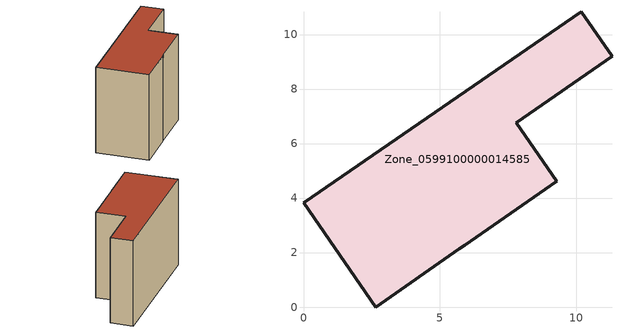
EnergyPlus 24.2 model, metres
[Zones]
Zone_0599100000014585
 floor ground (C_G): 9.29,4.62 5.92,2.27 5.72,2.14 2.65,0 0,3.83 10.19,10.83 11.32,9.2 7.81,6.77 z0
 wall outside (C_F): 2.65,0 5.72,2.14 5.92,2.27 9.29,4.62 7.81,6.77 11.32,9.2 10.19,10.83 0,3.83 2.65,0 z0:7.91
 roof outside (C_R): 5.92,2.27 9.29,4.62 7.81,6.77 11.32,9.2 10.19,10.83 0,3.83 2.65,0 5.72,2.14 z7.91
[BUILDING]
Pand.0599100000014585: North Axis=0; Terrain=City; Loads Convergence Tolerance Value=0.04; Temperature Convergence Tolerance Value=0.4; Solar Distribution=FullExterior; Maximum Number of Warmup Days=25; Minimum Number of Warmup Days=1
[Site:Location]
Rotterdam.The.Hague.AP_ZH_NLD Design_Conditions: Latitude=51.96; Longitude=4.45; Time Zone=1; Elevation=-4.5
[SITE:GROUNDTEMPERATURE:BUILDINGSURFACE]
18, 18, 18, 18, 18, 18, 18, 18, 18, 18, 18, 18
[MATERIAL] Thermal Absorptance=0.9; Solar Absorptance=0.7; Visible Absorptance=0.7
Name | Roughness | Thickness | Conductivity | Density | Specific Heat
G.TC.1946 | MediumSmooth | 0.15 | 1 | 540 | 1210
F.TC.1946 | Rough | 0.3 | 0.857143 | 1920 | 840
R.TC.1946 | MediumRough | 0.2 | 0.909091 | 1500 | 1000
[CONSTRUCTION]
C_G: G.TC.1946
C_F: F.TC.1946
C_R: R.TC.1946
[ZONE]
Zone_0599100000014585: Type=1; Multiplier=1; Ceiling Height=Autocalculate; Volume=Autocalculate; Floor Area=autocalculate; Part of Total Floor Area=Yes
[ZONEINFILTRATION:DESIGNFLOWRATE]
Infil_Zone_0599100000014585: Zone or ZoneList or Space or SpaceList=Zone_0599100000014585; Schedule=AlwaysOn; Design Flow Rate Calculation Method=Flow/Area; Flow Rate per Floor Area=0.003; Constant Term Coefficient=1; Temperature Term Coefficient=0; Velocity Term Coefficient=0; Velocity Squared Term Coefficient=0
[HVACTEMPLATE:ZONE:IDEALLOADSAIRSYSTEM]
Zone_0599100000014585: Maximum Heating Supply Air Temperature=50; Minimum Cooling Supply Air Temperature=13; Maximum Heating Supply Air Humidity Ratio=0.0156; Minimum Cooling Supply Air Humidity Ratio=0.0077; Heating Limit=NoLimit; Cooling Limit=NoLimit; Dehumidification Control Type=ConstantSensibleHeatRatio; Cooling Sensible Heat Ratio=0.7; Dehumidification Setpoint=60; Humidification Control Type=None; Humidification Setpoint=30; Outdoor Air Method=None; Outdoor Air Flow Rate per Person=0.00944; Outdoor Air Flow Rate per Zone Floor Area=0; Outdoor Air Flow Rate per Zone=0; Demand Controlled Ventilation Type=None; Outdoor Air Economizer Type=NoEconomizer; Heat Recovery Type=None; Sensible Heat Recovery Effectiveness=0.7; Latent Heat Recovery Effectiveness=0.65
[ZONECONTROL:THERMOSTAT]
ThermostatControl_Zone_0599100000014585: Zone or ZoneList=Zone_0599100000014585; Control Type Schedule=DualSetpointControlType; Control 1=Thermostat_Zone_0599100000014585; Temperature Difference Between Cutout And Setpoint=0
[THERMOSTATSETPOINT:DUALSETPOINT]
Thermostat_Zone_0599100000014585: Heating Setpoint Temperature Schedule=HeatingSetpoint_Zone_0599100000014585; Cooling Setpoint Temperature Schedule=CoolingSetpoint_Zone_0599100000014585
[SCHEDULE:COMPACT]
HeatingSetpoint_Zone_0599100000014585: Through: 12/31, For: AllDays, Until: 24:00, 21
CoolingSetpoint_Zone_0599100000014585: Through: 12/31, For: AllDays, Until: 24:00, 24
DualSetpointControlType: Through: 12/31, For: AllDays, Until: 24:00, 4
AlwaysOn: Through: 12/31, For: AllDays, Until: 24:00, 1
